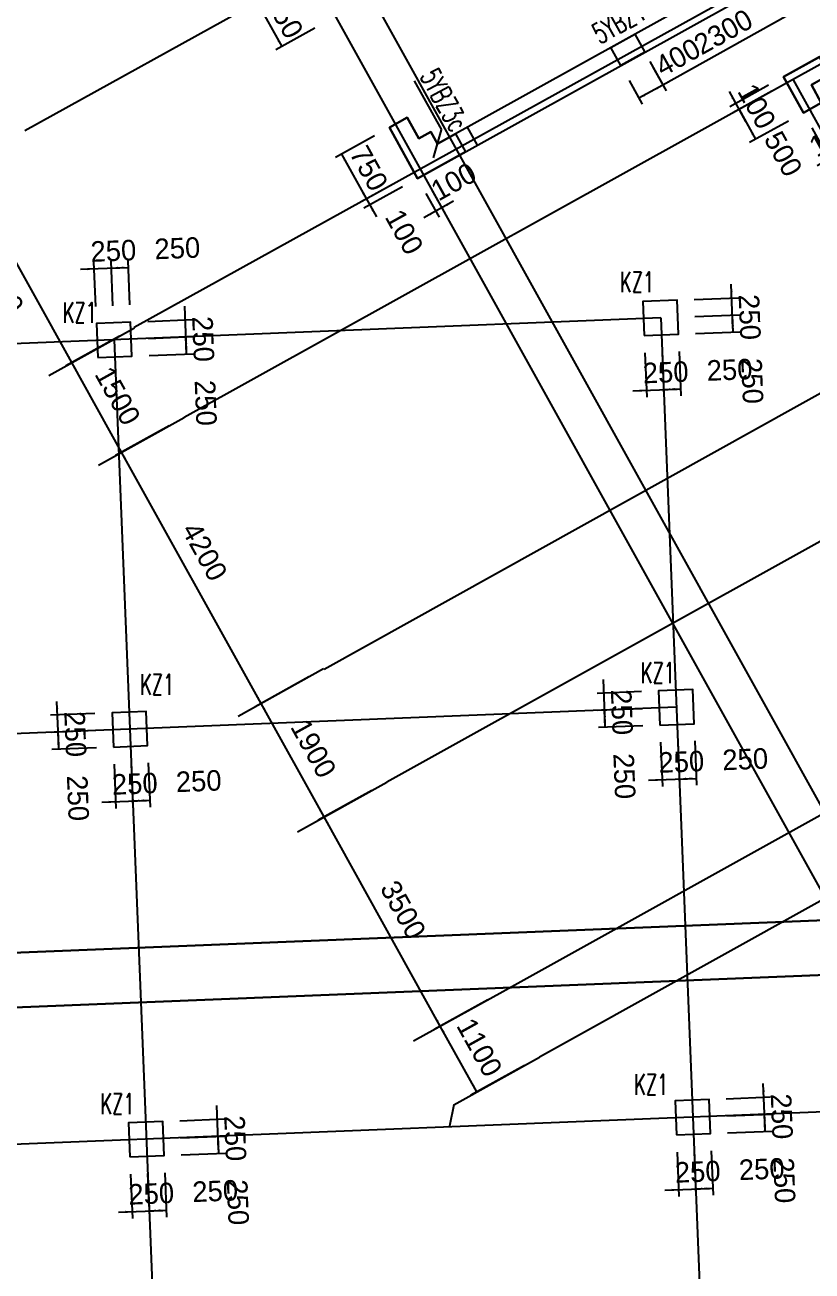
# Model space of a CAD drawing. Extents: x 387171 to 699106, y 11966 to 245688.
# Drawn here: x 496990 to 508504, y 89242 to 107467 of the extents above; entities that cross this region are included whole.
import ezdxf

# ---------------------------------------------------------------- set-up
doc = ezdxf.new("R2010")
doc.units = 0
doc.header["$LTSCALE"] = 100
doc.header["$MEASUREMENT"] = 0
doc.linetypes.add('DASHED', pattern=[19.05, 12.7, -6.35])
for name, color, linetype in [('b边缘构件', 235, 'Continuous'), ('COLU', 7, 'Continuous'), ('COLU_DASH', 9, 'DASHED'), ('DIM', 3, 'Continuous'), ('DOTE', 253, 'Continuous'), ('L-AXIS', 3, 'Continuous'), ('NUM', 7, 'Continuous'), ('wall-主楼', 2, 'Continuous'), ('Y阴影', 254, 'Continuous'), ('小尺寸', 4, 'Continuous'), ('边缘构件标注', 1, 'Continuous')]:
    doc.layers.add(name, color=color, linetype=linetype)
doc.styles.add('hztxt', font='hztxt')
doc.styles.get("Standard").update_dxf_attribs({"font": 'standard'})
doc.dimstyles.get("Standard").update_dxf_attribs({"dimtxt": 300, "dimasz": 100, "dimexe": 100, "dimexo": 250, "dimgap": 100, "dimtad": 0, "dimtoh": 1, "dimdec": 0, "dimdsep": 46, "dimcen": 0.09, "dimclrt": 7, "dimadec": 0, "dimazin": 0, "dimtfac": 1, "dimtdec": 4, "dimtofl": 0, "dimtmove": 0, "dimatfit": 3, "dimfxl": 1, "dimtolj": 1, "dimtzin": 0, "dimarcsym": 0})

# ---------------------------------------------------------------- blocks, each defined once
blk = doc.blocks.new('*D1880')
at = {"layer": 'L-AXIS', "color": 0, "linetype": 'ByBlock', "lineweight": -2}
for p, q in [((503763, 93211), (502978, 92776)), ((503600, 91863), (503066, 92824)), ((504297, 92250), (503512, 91814))]:
    blk.add_line(p, q, dxfattribs=at)
for points in [[(503066, 92824), (503129, 92745), (503100, 92729)], [(503600, 91863), (503537, 91942), (503566, 91958)]]:
    blk.add_solid(points, dxfattribs=at)
at = {"layer": 'L-AXIS', "color": 7, "linetype": 'Continuous', "lineweight": -2, "insert": (503639, 92513), "char_height": 300, "width": 685, "attachment_point": 5, "rotation": 299.0454, "style": 'hztxt'}
blk.add_mtext('1100', dxfattribs=at)
blk = doc.blocks.new('*D3686')
at = {"layer": 'L-AXIS', "color": 0, "linetype": 'ByBlock', "lineweight": -2}
for p, q in [((496772, 105800), (495987, 105365)), ((497677, 102528), (496074, 105413)), ((498374, 102915), (497589, 102480))]:
    blk.add_line(p, q, dxfattribs=at)
for points in [[(496074, 105413), (496138, 105334), (496108, 105318)], [(497677, 102528), (497614, 102608), (497643, 102624)]]:
    blk.add_solid(points, dxfattribs=at)
at = {"layer": 'L-AXIS', "color": 7, "linetype": 'Continuous', "lineweight": -2, "insert": (496642, 103670), "char_height": 300, "width": 780, "attachment_point": 5, "rotation": 299.0454, "style": 'hztxt'}
blk.add_mtext('3300', dxfattribs=at)
blk = doc.blocks.new('*D3222')
at = {"layer": 'L-AXIS', "color": 0, "linetype": 'ByBlock', "lineweight": -2}
for p, q in [((502064, 96271), (501279, 95835)), ((503066, 92824), (501366, 95884)), ((503763, 93211), (502978, 92776))]:
    blk.add_line(p, q, dxfattribs=at)
for points in [[(501366, 95884), (501430, 95805), (501400, 95788)], [(503066, 92824), (503003, 92904), (503032, 92920)]]:
    blk.add_solid(points, dxfattribs=at)
at = {"layer": 'L-AXIS', "color": 7, "linetype": 'Continuous', "lineweight": -2, "insert": (502522, 94524), "char_height": 300, "width": 780, "attachment_point": 5, "rotation": 299.0454, "style": 'hztxt'}
blk.add_mtext('3500', dxfattribs=at)
blk = doc.blocks.new('*D3442')
at = {"layer": 'L-AXIS', "color": 0, "linetype": 'ByBlock', "lineweight": -2}
for p, q in [((501141, 97932), (500357, 97496)), ((501366, 95884), (500444, 97545)), ((502064, 96271), (501279, 95835))]:
    blk.add_line(p, q, dxfattribs=at)
for points in [[(500444, 97545), (500507, 97466), (500478, 97450)], [(501366, 95884), (501303, 95963), (501332, 95980)]]:
    blk.add_solid(points, dxfattribs=at)
at = {"layer": 'L-AXIS', "color": 7, "linetype": 'Continuous', "lineweight": -2, "insert": (501211, 96884), "char_height": 300, "width": 685, "attachment_point": 5, "rotation": 299.0454, "style": 'hztxt'}
blk.add_mtext('1900', dxfattribs=at)
blk = doc.blocks.new('*D3416')
at = {"layer": 'L-AXIS', "color": 0, "linetype": 'ByBlock', "lineweight": -2}
for p, q in [((499102, 101604), (498317, 101168)), ((500444, 97545), (498405, 101217)), ((501141, 97932), (500357, 97496))]:
    blk.add_line(p, q, dxfattribs=at)
for points in [[(498405, 101217), (498468, 101137), (498439, 101121)], [(500444, 97545), (500381, 97624), (500410, 97641)]]:
    blk.add_solid(points, dxfattribs=at)
at = {"layer": 'L-AXIS', "color": 7, "linetype": 'Continuous', "lineweight": -2, "insert": (499618, 99764), "char_height": 300, "width": 790, "attachment_point": 5, "rotation": 299.0454, "style": 'hztxt'}
blk.add_mtext('4200', dxfattribs=at)
blk = doc.blocks.new('*D1478')
at = {"layer": 'L-AXIS', "color": 0, "linetype": 'ByBlock', "lineweight": -2}
for p, q in [((498374, 102915), (497589, 102480)), ((498405, 101217), (497677, 102528)), ((499102, 101604), (498317, 101168))]:
    blk.add_line(p, q, dxfattribs=at)
for points in [[(497677, 102528), (497740, 102449), (497711, 102433)], [(498405, 101217), (498342, 101296), (498371, 101312)]]:
    blk.add_solid(points, dxfattribs=at)
at = {"layer": 'L-AXIS', "color": 7, "linetype": 'Continuous', "lineweight": -2, "insert": (498347, 102042), "char_height": 300, "width": 690, "attachment_point": 5, "rotation": 299.0454, "style": 'hztxt'}
blk.add_mtext('1500', dxfattribs=at)
blk = doc.blocks.new('*D824')
at = {"layer": '小尺寸', "color": 0, "linetype": 'ByBlock', "lineweight": -2}
for p, q in [((500865, 108073), (500296, 107758)), ((500384, 107806), (500748, 107151)), ((501229, 107418), (500660, 107102))]:
    blk.add_line(p, q, dxfattribs=at)
for points in [[(500384, 107806), (500447, 107727), (500418, 107711)], [(500748, 107151), (500685, 107230), (500714, 107246)]]:
    blk.add_solid(points, dxfattribs=at)
at = {"layer": '小尺寸', "color": 7, "linetype": 'Continuous', "lineweight": -2, "insert": (500784, 107600), "char_height": 300, "width": 566.67, "attachment_point": 5, "rotation": 299.0454, "style": 'hztxt'}
blk.add_mtext('750', dxfattribs=at)
blk = doc.blocks.new('*D3124')
at = {"layer": '小尺寸', "color": 0, "linetype": 'ByBlock', "lineweight": -2}
for p, q in [((502102, 105844), (501534, 105528)), ((501621, 105577), (501986, 104921)), ((502466, 105188), (501898, 104873))]:
    blk.add_line(p, q, dxfattribs=at)
for points in [[(501621, 105577), (501685, 105497), (501655, 105481)], [(501986, 104921), (501922, 105000), (501952, 105017)]]:
    blk.add_solid(points, dxfattribs=at)
at = {"layer": '小尺寸', "color": 7, "linetype": 'Continuous', "lineweight": -2, "insert": (502022, 105370), "char_height": 300, "width": 566.67, "attachment_point": 5, "rotation": 299.0454, "style": 'hztxt'}
blk.add_mtext('750', dxfattribs=at)
blk = doc.blocks.new('*D3347')
at = {"layer": '小尺寸', "color": 0, "linetype": 'ByBlock', "lineweight": -2}
for p, q in [((502466, 105188), (501898, 104873)), ((501888, 105096), (502131, 104659)), ((502515, 105101), (501947, 104785))]:
    blk.add_line(p, q, dxfattribs=at)
for points in [[(501986, 104921), (501922, 105000), (501952, 105017)], [(502034, 104834), (502097, 104754), (502068, 104738)]]:
    blk.add_solid(points, dxfattribs=at)
at = {"layer": '小尺寸', "color": 7, "linetype": 'Continuous', "lineweight": -2, "insert": (502539, 104439), "char_height": 300, "width": 476.67, "attachment_point": 5, "rotation": 299.0454, "style": 'hztxt'}
blk.add_mtext('100', dxfattribs=at)
blk = doc.blocks.new('*D4229')
at = {"layer": '小尺寸', "color": 0, "linetype": 'ByBlock', "lineweight": -2}
for p, q in [((507289, 106494), (507532, 106057)), ((507867, 106586), (507299, 106270)), ((507916, 106498), (507347, 106183))]:
    blk.add_line(p, q, dxfattribs=at)
for points in [[(507386, 106319), (507323, 106398), (507352, 106414)], [(507435, 106231), (507498, 106152), (507469, 106136)]]:
    blk.add_solid(points, dxfattribs=at)
at = {"layer": '小尺寸', "color": 7, "linetype": 'Continuous', "lineweight": -2, "insert": (507695, 106277), "char_height": 300, "width": 476.67, "attachment_point": 5, "rotation": 299.0454, "style": 'hztxt'}
blk.add_mtext('100', dxfattribs=at)
blk = doc.blocks.new('*D2342')
at = {"layer": '小尺寸', "color": 0, "linetype": 'ByBlock', "lineweight": -2}
for p, q in [((507916, 106498), (507347, 106183)), ((507435, 106231), (507677, 105794)), ((508158, 106061), (507590, 105746))]:
    blk.add_line(p, q, dxfattribs=at)
for points in [[(507435, 106231), (507498, 106152), (507469, 106136)], [(507677, 105794), (507614, 105874), (507643, 105890)]]:
    blk.add_solid(points, dxfattribs=at)
at = {"layer": '小尺寸', "color": 7, "linetype": 'Continuous', "lineweight": -2, "insert": (508082, 105581), "char_height": 300, "width": 566.67, "attachment_point": 5, "rotation": 299.0454, "style": 'hztxt'}
blk.add_mtext('500', dxfattribs=at)
blk = doc.blocks.new('*D2570')
at = {"layer": '小尺寸', "color": 0, "linetype": 'ByBlock', "lineweight": -2}
for p, q in [((508498, 105964), (508800, 105421)), ((508666, 105867), (508887, 105470)), ((508576, 105411), (509014, 105654))]:
    blk.add_line(p, q, dxfattribs=at)
for points in [[(508839, 105557), (508918, 105620), (508934, 105591)], [(508751, 105508), (508672, 105445), (508656, 105474)]]:
    blk.add_solid(points, dxfattribs=at)
at = {"layer": '小尺寸', "color": 7, "linetype": 'Continuous', "lineweight": -2, "insert": (508793, 105817), "char_height": 300, "width": 476.67, "attachment_point": 5, "rotation": 29.0454, "style": 'hztxt'}
blk.add_mtext('100', dxfattribs=at)
blk = doc.blocks.new('*D4145')
at = {"layer": '小尺寸', "color": 0, "linetype": 'ByBlock', "lineweight": -2}
for p, q in [((502855, 105004), (503048, 104656)), ((502942, 105052), (503135, 104704)), ((503261, 104889), (502825, 104646))]:
    blk.add_line(p, q, dxfattribs=at)
for points in [[(503087, 104792), (503166, 104855), (503182, 104826)], [(502999, 104743), (502920, 104680), (502904, 104709)]]:
    blk.add_solid(points, dxfattribs=at)
at = {"layer": '小尺寸', "color": 7, "linetype": 'Continuous', "lineweight": -2, "insert": (503261, 105174), "char_height": 300, "width": 476.67, "attachment_point": 5, "rotation": 29.0454, "style": 'hztxt'}
blk.add_mtext('100', dxfattribs=at)
blk = doc.blocks.new('*D2782')
at = {"layer": '小尺寸', "color": 0, "linetype": 'ByBlock', "lineweight": -2}
for p, q in [((508143, 108046), (508381, 107617)), ((508332, 107705), (506322, 106588)), ((506132, 106930), (506370, 106501))]:
    blk.add_line(p, q, dxfattribs=at)
for points in [[(508332, 107705), (508253, 107642), (508237, 107671)], [(506322, 106588), (506401, 106651), (506417, 106622)]]:
    blk.add_solid(points, dxfattribs=at)
at = {"layer": '小尺寸', "color": 7, "linetype": 'Continuous', "lineweight": -2, "insert": (507206, 107365), "char_height": 300, "width": 780, "attachment_point": 5, "rotation": 29.0454, "style": 'hztxt'}
blk.add_mtext('2300', dxfattribs=at)
blk = doc.blocks.new('*D3011')
at = {"layer": '小尺寸', "color": 0, "linetype": 'ByBlock', "lineweight": -2}
for p, q in [((506177, 106849), (506370, 106501)), ((505828, 106654), (506021, 106307)), ((506322, 106588), (505972, 106394))]:
    blk.add_line(p, q, dxfattribs=at)
for points in [[(505972, 106394), (506052, 106457), (506068, 106428)], [(506322, 106588), (506243, 106525), (506226, 106554)]]:
    blk.add_solid(points, dxfattribs=at)
at = {"layer": '小尺寸', "color": 7, "linetype": 'Continuous', "lineweight": -2, "insert": (506540, 106995), "char_height": 300, "width": 576.67, "attachment_point": 5, "rotation": 29.0454, "style": 'hztxt'}
blk.add_mtext('400', dxfattribs=at)
blk = doc.blocks.new('*D4150')
at = {"layer": 'DIM', "color": 0, "linetype": 'ByBlock', "lineweight": -2}
for p, q in [((506060, 102673), (506086, 102023)), ((506310, 102683), (506336, 102033)), ((505882, 102115), (506532, 102141))]:
    blk.add_line(p, q, dxfattribs=at)
for points in [[(506082, 102123), (505983, 102103), (505981, 102136)], [(506332, 102133), (506431, 102154), (506432, 102121)]]:
    blk.add_solid(points, dxfattribs=at)
at = {"layer": 'DIM', "color": 7, "linetype": 'Continuous', "lineweight": -2, "insert": (506362, 102385), "char_height": 300, "width": 566.67, "attachment_point": 5, "rotation": 2.2988, "style": 'hztxt'}
blk.add_mtext('250', dxfattribs=at)
blk = doc.blocks.new('*D17')
at = {"layer": 'DIM', "color": 0, "linetype": 'ByBlock', "lineweight": -2}
for p, q in [((506310, 102683), (506336, 102033)), ((506560, 102693), (506586, 102043)), ((506332, 102133), (506582, 102143))]:
    blk.add_line(p, q, dxfattribs=at)
for points in [[(506332, 102133), (506431, 102154), (506432, 102121)], [(506582, 102143), (506482, 102123), (506481, 102156)]]:
    blk.add_solid(points, dxfattribs=at)
at = {"layer": 'DIM', "color": 7, "linetype": 'Continuous', "lineweight": -2, "insert": (507297, 102422), "char_height": 300, "width": 566.67, "attachment_point": 5, "rotation": 2.2988, "style": 'hztxt'}
blk.add_mtext('250', dxfattribs=at)
blk = doc.blocks.new('*D495')
at = {"layer": 'DIM', "color": 0, "linetype": 'ByBlock', "lineweight": -2}
for p, q in [((506789, 103202), (507439, 103229)), ((507349, 102975), (507339, 103225)), ((506799, 102953), (507449, 102979))]:
    blk.add_line(p, q, dxfattribs=at)
for points in [[(507339, 103225), (507359, 103125), (507326, 103124)], [(507349, 102975), (507328, 103074), (507361, 103075)]]:
    blk.add_solid(points, dxfattribs=at)
at = {"layer": 'DIM', "color": 7, "linetype": 'Continuous', "lineweight": -2, "insert": (507628, 102259), "char_height": 300, "width": 566.67, "attachment_point": 5, "rotation": 272.2988, "style": 'hztxt'}
blk.add_mtext('250', dxfattribs=at)
blk = doc.blocks.new('*D752')
at = {"layer": 'DIM', "color": 0, "linetype": 'ByBlock', "lineweight": -2}
for p, q in [((507347, 103025), (507321, 103674)), ((506779, 103452), (507429, 103478)), ((506789, 103202), (507439, 103229))]:
    blk.add_line(p, q, dxfattribs=at)
for points in [[(507329, 103474), (507308, 103574), (507341, 103575)], [(507339, 103225), (507359, 103125), (507326, 103124)]]:
    blk.add_solid(points, dxfattribs=at)
at = {"layer": 'DIM', "color": 7, "linetype": 'Continuous', "lineweight": -2, "insert": (507590, 103194), "char_height": 300, "width": 566.67, "attachment_point": 5, "rotation": 272.2988, "style": 'hztxt'}
blk.add_mtext('250', dxfattribs=at)
blk = doc.blocks.new('*D3205')
at = {"layer": 'DIM', "color": 0, "linetype": 'ByBlock', "lineweight": -2}
for p, q in [((497804, 103893), (498454, 103919)), ((498026, 103351), (498000, 104001)), ((498276, 103361), (498250, 104011))]:
    blk.add_line(p, q, dxfattribs=at)
for points in [[(498004, 103901), (497905, 103880), (497904, 103913)], [(498254, 103911), (498353, 103931), (498355, 103898)]]:
    blk.add_solid(points, dxfattribs=at)
at = {"layer": 'DIM', "color": 7, "linetype": 'Continuous', "lineweight": -2, "insert": (498284, 104162), "char_height": 300, "width": 566.67, "attachment_point": 5, "rotation": 2.2988, "style": 'hztxt'}
blk.add_mtext('250', dxfattribs=at)
blk = doc.blocks.new('*D3175')
at = {"layer": 'DIM', "color": 0, "linetype": 'ByBlock', "lineweight": -2}
for p, q in [((498276, 103361), (498250, 104011)), ((498254, 103911), (498504, 103921)), ((498526, 103371), (498500, 104021))]:
    blk.add_line(p, q, dxfattribs=at)
for points in [[(498254, 103911), (498353, 103931), (498355, 103898)], [(498504, 103921), (498405, 103900), (498403, 103933)]]:
    blk.add_solid(points, dxfattribs=at)
at = {"layer": 'DIM', "color": 7, "linetype": 'Continuous', "lineweight": -2, "insert": (499220, 104200), "char_height": 300, "width": 566.67, "attachment_point": 5, "rotation": 2.2988, "style": 'hztxt'}
blk.add_mtext('250', dxfattribs=at)
blk = doc.blocks.new('*D3379')
at = {"layer": 'DIM', "color": 0, "linetype": 'ByBlock', "lineweight": -2}
for p, q in [((498796, 102882), (499445, 102908)), ((499355, 102654), (499345, 102904)), ((498806, 102632), (499455, 102658))]:
    blk.add_line(p, q, dxfattribs=at)
for points in [[(499345, 102904), (499366, 102804), (499333, 102803)], [(499355, 102654), (499335, 102753), (499368, 102754)]]:
    blk.add_solid(points, dxfattribs=at)
at = {"layer": 'DIM', "color": 7, "linetype": 'Continuous', "lineweight": -2, "insert": (499634, 101938), "char_height": 300, "width": 566.67, "attachment_point": 5, "rotation": 272.2988, "style": 'hztxt'}
blk.add_mtext('250', dxfattribs=at)
blk = doc.blocks.new('*D3623')
at = {"layer": 'DIM', "color": 0, "linetype": 'ByBlock', "lineweight": -2}
for p, q in [((499353, 102704), (499327, 103353)), ((498786, 103131), (499435, 103157)), ((498796, 102882), (499445, 102908))]:
    blk.add_line(p, q, dxfattribs=at)
for points in [[(499335, 103153), (499315, 103253), (499348, 103254)], [(499345, 102904), (499366, 102804), (499333, 102803)]]:
    blk.add_solid(points, dxfattribs=at)
at = {"layer": 'DIM', "color": 7, "linetype": 'Continuous', "lineweight": -2, "insert": (499597, 102873), "char_height": 300, "width": 566.67, "attachment_point": 5, "rotation": 272.2988, "style": 'hztxt'}
blk.add_mtext('250', dxfattribs=at)
blk = doc.blocks.new('*D2679')
at = {"layer": 'DIM', "color": 0, "linetype": 'ByBlock', "lineweight": -2}
for p, q in [((506289, 96977), (506315, 96328)), ((506538, 96987), (506564, 96338)), ((506111, 96420), (506760, 96446))]:
    blk.add_line(p, q, dxfattribs=at)
for points in [[(506311, 96428), (506211, 96407), (506210, 96440)], [(506560, 96438), (506660, 96459), (506661, 96425)]]:
    blk.add_solid(points, dxfattribs=at)
at = {"layer": 'DIM', "color": 7, "linetype": 'Continuous', "lineweight": -2, "insert": (506591, 96689), "char_height": 300, "width": 566.67, "attachment_point": 5, "rotation": 2.2988, "style": 'hztxt'}
blk.add_mtext('250', dxfattribs=at)
blk = doc.blocks.new('*D3688')
at = {"layer": 'DIM', "color": 0, "linetype": 'ByBlock', "lineweight": -2}
for p, q in [((506538, 96987), (506564, 96338)), ((506788, 96997), (506814, 96348)), ((506560, 96438), (506810, 96448))]:
    blk.add_line(p, q, dxfattribs=at)
for points in [[(506560, 96438), (506660, 96459), (506661, 96425)], [(506810, 96448), (506711, 96427), (506710, 96461)]]:
    blk.add_solid(points, dxfattribs=at)
at = {"layer": 'DIM', "color": 7, "linetype": 'Continuous', "lineweight": -2, "insert": (507526, 96727), "char_height": 300, "width": 566.67, "attachment_point": 5, "rotation": 2.2988, "style": 'hztxt'}
blk.add_mtext('250', dxfattribs=at)
blk = doc.blocks.new('*D3915')
at = {"layer": 'DIM', "color": 0, "linetype": 'ByBlock', "lineweight": -2}
for p, q in [((506019, 97467), (505369, 97441)), ((505479, 97195), (505469, 97445)), ((506029, 97217), (505379, 97191))]:
    blk.add_line(p, q, dxfattribs=at)
for points in [[(505469, 97445), (505490, 97346), (505457, 97344)], [(505479, 97195), (505459, 97294), (505492, 97296)]]:
    blk.add_solid(points, dxfattribs=at)
at = {"layer": 'DIM', "color": 7, "linetype": 'Continuous', "lineweight": -2, "insert": (505758, 96479), "char_height": 300, "width": 566.67, "attachment_point": 5, "rotation": 272.2988, "style": 'hztxt'}
blk.add_mtext('250', dxfattribs=at)
blk = doc.blocks.new('*D1999')
at = {"layer": 'DIM', "color": 0, "linetype": 'ByBlock', "lineweight": -2}
for p, q in [((505477, 97245), (505451, 97895)), ((506009, 97717), (505359, 97691)), ((506019, 97467), (505369, 97441))]:
    blk.add_line(p, q, dxfattribs=at)
for points in [[(505459, 97695), (505438, 97794), (505472, 97795)], [(505469, 97445), (505490, 97346), (505457, 97344)]]:
    blk.add_solid(points, dxfattribs=at)
at = {"layer": 'DIM', "color": 7, "linetype": 'Continuous', "lineweight": -2, "insert": (505721, 97415), "char_height": 300, "width": 566.67, "attachment_point": 5, "rotation": 272.2988, "style": 'hztxt'}
blk.add_mtext('250', dxfattribs=at)
blk = doc.blocks.new('*D1975')
at = {"layer": 'DIM', "color": 0, "linetype": 'ByBlock', "lineweight": -2}
for p, q in [((498295, 96657), (498321, 96007)), ((498545, 96667), (498571, 96017)), ((498117, 96099), (498767, 96125))]:
    blk.add_line(p, q, dxfattribs=at)
for points in [[(498317, 96107), (498218, 96086), (498216, 96120)], [(498567, 96117), (498666, 96138), (498667, 96104)]]:
    blk.add_solid(points, dxfattribs=at)
at = {"layer": 'DIM', "color": 7, "linetype": 'Continuous', "lineweight": -2, "insert": (498597, 96368), "char_height": 300, "width": 566.67, "attachment_point": 5, "rotation": 2.2988, "style": 'hztxt'}
blk.add_mtext('250', dxfattribs=at)
blk = doc.blocks.new('*D2186')
at = {"layer": 'DIM', "color": 0, "linetype": 'ByBlock', "lineweight": -2}
for p, q in [((498545, 96667), (498571, 96017)), ((498795, 96677), (498821, 96027)), ((498567, 96117), (498817, 96127))]:
    blk.add_line(p, q, dxfattribs=at)
for points in [[(498567, 96117), (498666, 96138), (498667, 96104)], [(498817, 96127), (498717, 96106), (498716, 96140)]]:
    blk.add_solid(points, dxfattribs=at)
at = {"layer": 'DIM', "color": 7, "linetype": 'Continuous', "lineweight": -2, "insert": (499532, 96406), "char_height": 300, "width": 566.67, "attachment_point": 5, "rotation": 2.2988, "style": 'hztxt'}
blk.add_mtext('250', dxfattribs=at)
blk = doc.blocks.new('*D2423')
at = {"layer": 'DIM', "color": 0, "linetype": 'ByBlock', "lineweight": -2}
for p, q in [((498025, 97146), (497376, 97120)), ((497486, 96874), (497476, 97124)), ((498035, 96896), (497386, 96870))]:
    blk.add_line(p, q, dxfattribs=at)
for points in [[(497476, 97124), (497496, 97025), (497463, 97023)], [(497486, 96874), (497465, 96973), (497498, 96975)]]:
    blk.add_solid(points, dxfattribs=at)
at = {"layer": 'DIM', "color": 7, "linetype": 'Continuous', "lineweight": -2, "insert": (497765, 96158), "char_height": 300, "width": 566.67, "attachment_point": 5, "rotation": 272.2988, "style": 'hztxt'}
blk.add_mtext('250', dxfattribs=at)
blk = doc.blocks.new('*D2904')
at = {"layer": 'DIM', "color": 0, "linetype": 'ByBlock', "lineweight": -2}
for p, q in [((497484, 96924), (497458, 97574)), ((498015, 97396), (497366, 97370)), ((498025, 97146), (497376, 97120))]:
    blk.add_line(p, q, dxfattribs=at)
for points in [[(497466, 97374), (497445, 97473), (497478, 97474)], [(497476, 97124), (497496, 97025), (497463, 97023)]]:
    blk.add_solid(points, dxfattribs=at)
at = {"layer": 'DIM', "color": 7, "linetype": 'Continuous', "lineweight": -2, "insert": (497727, 97094), "char_height": 300, "width": 566.67, "attachment_point": 5, "rotation": 272.2988, "style": 'hztxt'}
blk.add_mtext('250', dxfattribs=at)
blk = doc.blocks.new('*D550')
at = {"layer": 'DIM', "color": 0, "linetype": 'ByBlock', "lineweight": -2}
for p, q in [((506529, 90982), (506555, 90333)), ((506779, 90992), (506805, 90343)), ((506351, 90425), (507001, 90451))]:
    blk.add_line(p, q, dxfattribs=at)
for points in [[(506551, 90433), (506452, 90412), (506451, 90445)], [(506801, 90443), (506900, 90463), (506902, 90430)]]:
    blk.add_solid(points, dxfattribs=at)
at = {"layer": 'DIM', "color": 7, "linetype": 'Continuous', "lineweight": -2, "insert": (506831, 90694), "char_height": 300, "width": 566.67, "attachment_point": 5, "rotation": 2.2988, "style": 'hztxt'}
blk.add_mtext('250', dxfattribs=at)
blk = doc.blocks.new('*D487')
at = {"layer": 'DIM', "color": 0, "linetype": 'ByBlock', "lineweight": -2}
for p, q in [((506779, 90992), (506805, 90343)), ((507029, 91002), (507055, 90353)), ((506801, 90443), (507051, 90453))]:
    blk.add_line(p, q, dxfattribs=at)
for points in [[(506801, 90443), (506900, 90463), (506902, 90430)], [(507051, 90453), (506952, 90432), (506950, 90465)]]:
    blk.add_solid(points, dxfattribs=at)
at = {"layer": 'DIM', "color": 7, "linetype": 'Continuous', "lineweight": -2, "insert": (507767, 90732), "char_height": 300, "width": 566.67, "attachment_point": 5, "rotation": 2.2988, "style": 'hztxt'}
blk.add_mtext('250', dxfattribs=at)
blk = doc.blocks.new('*D3003')
at = {"layer": 'DIM', "color": 0, "linetype": 'ByBlock', "lineweight": -2}
for p, q in [((507259, 91512), (507908, 91538)), ((507818, 91284), (507808, 91534)), ((507269, 91262), (507918, 91288))]:
    blk.add_line(p, q, dxfattribs=at)
for points in [[(507808, 91534), (507829, 91435), (507795, 91433)], [(507818, 91284), (507797, 91383), (507831, 91385)]]:
    blk.add_solid(points, dxfattribs=at)
at = {"layer": 'DIM', "color": 7, "linetype": 'Continuous', "lineweight": -2, "insert": (508097, 90568), "char_height": 300, "width": 566.67, "attachment_point": 5, "rotation": 272.2988, "style": 'hztxt'}
blk.add_mtext('250', dxfattribs=at)
blk = doc.blocks.new('*D3193')
at = {"layer": 'DIM', "color": 0, "linetype": 'ByBlock', "lineweight": -2}
for p, q in [((507816, 91334), (507790, 91984)), ((507249, 91762), (507898, 91788)), ((507259, 91512), (507908, 91538))]:
    blk.add_line(p, q, dxfattribs=at)
for points in [[(507798, 91784), (507777, 91883), (507811, 91884)], [(507808, 91534), (507829, 91435), (507795, 91433)]]:
    blk.add_solid(points, dxfattribs=at)
at = {"layer": 'DIM', "color": 7, "linetype": 'Continuous', "lineweight": -2, "insert": (508060, 91504), "char_height": 300, "width": 566.67, "attachment_point": 5, "rotation": 272.2988, "style": 'hztxt'}
blk.add_mtext('250', dxfattribs=at)
blk = doc.blocks.new('*D1181')
at = {"layer": 'DIM', "color": 0, "linetype": 'ByBlock', "lineweight": -2}
for p, q in [((498536, 90661), (498562, 90012)), ((498785, 90671), (498812, 90022)), ((498358, 90104), (499007, 90130))]:
    blk.add_line(p, q, dxfattribs=at)
for points in [[(498558, 90112), (498458, 90091), (498457, 90124)], [(498808, 90122), (498907, 90142), (498908, 90109)]]:
    blk.add_solid(points, dxfattribs=at)
at = {"layer": 'DIM', "color": 7, "linetype": 'Continuous', "lineweight": -2, "insert": (498838, 90373), "char_height": 300, "width": 566.67, "attachment_point": 5, "rotation": 2.2988, "style": 'hztxt'}
blk.add_mtext('250', dxfattribs=at)
blk = doc.blocks.new('*D1105')
at = {"layer": 'DIM', "color": 0, "linetype": 'ByBlock', "lineweight": -2}
for p, q in [((498785, 90671), (498812, 90022)), ((499035, 90681), (499061, 90032)), ((498808, 90122), (499057, 90132))]:
    blk.add_line(p, q, dxfattribs=at)
for points in [[(498808, 90122), (498907, 90142), (498908, 90109)], [(499057, 90132), (498958, 90111), (498957, 90144)]]:
    blk.add_solid(points, dxfattribs=at)
at = {"layer": 'DIM', "color": 7, "linetype": 'Continuous', "lineweight": -2, "insert": (499773, 90411), "char_height": 300, "width": 566.67, "attachment_point": 5, "rotation": 2.2988, "style": 'hztxt'}
blk.add_mtext('250', dxfattribs=at)
blk = doc.blocks.new('*D1373')
at = {"layer": 'DIM', "color": 0, "linetype": 'ByBlock', "lineweight": -2}
for p, q in [((499265, 91191), (499914, 91217)), ((499825, 90963), (499815, 91213)), ((499275, 90941), (499925, 90967))]:
    blk.add_line(p, q, dxfattribs=at)
for points in [[(499815, 91213), (499835, 91114), (499802, 91112)], [(499825, 90963), (499804, 91063), (499837, 91064)]]:
    blk.add_solid(points, dxfattribs=at)
at = {"layer": 'DIM', "color": 7, "linetype": 'Continuous', "lineweight": -2, "insert": (500104, 90247), "char_height": 300, "width": 566.67, "attachment_point": 5, "rotation": 272.2988, "style": 'hztxt'}
blk.add_mtext('250', dxfattribs=at)
blk = doc.blocks.new('*D1580')
at = {"layer": 'DIM', "color": 0, "linetype": 'ByBlock', "lineweight": -2}
for p, q in [((499823, 91013), (499797, 91663)), ((499255, 91441), (499904, 91467)), ((499265, 91191), (499914, 91217))]:
    blk.add_line(p, q, dxfattribs=at)
for points in [[(499805, 91463), (499784, 91562), (499817, 91563)], [(499815, 91213), (499835, 91114), (499802, 91112)]]:
    blk.add_solid(points, dxfattribs=at)
at = {"layer": 'DIM', "color": 7, "linetype": 'Continuous', "lineweight": -2, "insert": (500066, 91183), "char_height": 300, "width": 566.67, "attachment_point": 5, "rotation": 272.2988, "style": 'hztxt'}
blk.add_mtext('250', dxfattribs=at)
blk = doc.blocks.new('后浇带现场')
at = {"color": 6, "lineweight": 30}
for points in [[(662200, 674230), (718557, 674230), (718557, 624270), (707583, 624270), (707286, 620897), (700215, 616964), (698139, 620873), (664797, 619534)], [(662200, 673430), (717757, 673430), (717757, 625070), (706851, 625070), (706526, 621390), (700538, 618060), (698609, 621692), (664765, 620333)]]:
    blk.add_lwpolyline(points, dxfattribs=at)

msp = doc.modelspace()

# ---------------------------------------------------------------- hatches: boundary and pattern name
at = {"layer": 'Y阴影'}
h = msp.add_hatch(dxfattribs=at)
h.set_pattern_fill('ANSI31', color=256, scale=25, angle=-60.95463, style=0)
h.set_pattern_definition([])
h.paths.add_polyline_path([(505910.2, 107329.6), (506055.9, 107067.3), (505706.2, 106873.1), (505560.5, 107135.4)], flags=0)
h = msp.add_hatch(dxfattribs=at)
h.set_pattern_fill('ANSI31', color=256, scale=25, angle=-60.95463, style=0)
h.set_pattern_definition([])
h.paths.add_polyline_path([(508610.1, 106998.6), (508085.5, 106707.3), (508376.8, 106182.7), (508639.1, 106328.4), (508493.4, 106590.7), (508755.7, 106736.3)], flags=0)
h = msp.add_hatch(dxfattribs=at)
h.set_pattern_fill('ANSI31', color=256, scale=25, angle=-60.95463, style=0)
h.set_pattern_definition([])
h.paths.add_polyline_path([(503432.9, 105610.5), (502733.5, 105222.1), (502320.8, 105965.2), (502583.1, 106110.8), (502753, 105804.9), (502927.9, 105902), (503025, 105727.1), (503287.2, 105872.8)], flags=0)

# ---------------------------------------------------------------- linework, layer by layer
at = {"layer": 'b边缘构件'}
for points in [[(505910.2, 107329.6), (506055.9, 107067.3), (505706.2, 106873.1), (505560.5, 107135.4)], [(503432.9, 105610.5), (502733.5, 105222.1), (502320.8, 105965.2), (502583.1, 106110.8), (502753, 105804.9), (502927.9, 105902), (503025, 105727.1), (503287.2, 105872.8)]]:
    msp.add_lwpolyline(points, close=True, dxfattribs=at)
msp.add_lwpolyline([(508610.1, 106998.6), (508085.5, 106707.3), (508376.8, 106182.7), (508639.1, 106328.4), (508493.4, 106590.7), (508755.7, 106736.3), (508610.1, 106998.6)], dxfattribs=at)
at = {"layer": 'COLU'}
for points in [[(506049.9, 102922.6), (506549.5, 102942.7), (506529.4, 103442.3), (506029.8, 103422.2)], [(498056.3, 102601.7), (498555.9, 102621.8), (498535.9, 103121.4), (498036.3, 103101.3)], [(506278.5, 97227.2), (506778.1, 97247.2), (506758.1, 97746.8), (506258.5, 97726.8)], [(498285, 96906.3), (498784.6, 96926.4), (498764.5, 97426), (498264.9, 97405.9)], [(506519.2, 91232), (507018.8, 91252.1), (506998.7, 91751.7), (506499.1, 91731.6)], [(498525.6, 90911.1), (499025.2, 90931.2), (499005.2, 91430.8), (498505.6, 91410.7)]]:
    msp.add_lwpolyline(points, close=True, dxfattribs=at)
at = {"layer": 'COLU_DASH'}
msp.add_line((503607.7, 105707.6), (503462.1, 105969.9), dxfattribs=at)
at = {"layer": 'DOTE'}
for p, q in [((497033.9, 116927), (509488.9, 94499.5)), ((523339.4, 115064.1), (499320.8, 101725.4)), ((526300.9, 109731.2), (502282.3, 96392.6)), ((496990.4, 105921.8), (502481.6, 108971.3)), ((508021.3, 108264.7), (498590.6, 103040.2)), ((501175.5, 108233.4), (508959.5, 94217)), ((517343.2, 106926.9), (501366.6, 98041.5)), ((508225.2, 106661.7), (513685.2, 96829.9)), ((528534.2, 105709.7), (504515.6, 92371.1)), ((506289.7, 103182.4), (479713.7, 102115.6)), ((506289.7, 103182.4), (508462.7, 49050.6)), ((498296.1, 102861.5), (500469.1, 48729.7)), ((503981.6, 93332.8), (518652.3, 101480.1)), ((506518.3, 97487), (479942.3, 96420.2)), ((513155.7, 91748.6), (480182.9, 90425))]:
    msp.add_line(p, q, dxfattribs=at)
at = {"layer": 'L-AXIS'}
for p, q in [((497339.7, 102341.1), (498592.5, 103036.8)), ((498068, 101029.7), (499320.8, 101725.4)), ((500107.1, 97357.9), (501359.9, 98053.7)), ((500976.8, 95667.6), (502282.3, 96392.6)), ((502676, 92607.8), (503981.6, 93332.8)), ((503262.8, 91675.4), (504515.6, 92371.1)), ((503262.8, 91675.4), (503198.3, 91360))]:
    msp.add_line(p, q, dxfattribs=at)
at = {"layer": 'wall-主楼'}
for points in [[(506910.8, 110058.4), (507833.3, 108397.4), (503025, 105727.1), (502927.9, 105902), (502753, 105804.9), (502583.1, 106110.8), (502320.8, 105965.2), (502733.5, 105222.1), (508241.2, 108280.7), (507173.1, 110204.1)], [(508376.8, 106182.7), (508085.5, 106707.3), (511145.3, 108406.5), (510465.6, 109630.5), (510727.9, 109776.1), (511553.3, 108289.9), (508493.4, 106590.7), (508639.1, 106328.4)]]:
    msp.add_lwpolyline(points, close=True, dxfattribs=at)
at = {"layer": '边缘构件标注', "color": 200}
for p in [(502683.8, 106650.4), (502966.6, 105523.1)]:
    msp.add_line(p, (503083.3, 105931.1), dxfattribs=at)

# ---------------------------------------------------------------- block references
at = {"color": 3, "lineweight": 30}
msp.add_blockref('后浇带现场', (-182998.7, -527042.1), dxfattribs=at)

# ---------------------------------------------------------------- texts
at = {"layer": 'NUM', "color": 200, "width": 0.7}
for p in [(505692.7, 103556.6), (497542, 103109.1), (505997.1, 97841.5), (498674, 97671.2), (505900, 91821.3), (498093.6, 91536.8)]:
    msp.add_text('KZ1', height=300, dxfattribs=at).set_placement(p)
at = {"layer": '边缘构件标注', "color": 200, "width": 0.7}
for s, rotation, p in [('5YBZ1', 29.04537, (505399.4, 107177.5)), ('5YBZ3c ', 299.04537, (502760, 106719.1))]:
    msp.add_text(s, height=300, rotation=rotation, dxfattribs=at).set_placement(p)

# ---------------------------------------------------------------- dimensions: what is measured, and where the dimension line sits
at = {"layer": 'DIM', "color": 200}
for p1, p2, distance, picture, middle in [((498036.3, 103101.3), (498286.1, 103111.3), 800, '*D3205', (497776.3, 104141.7)), ((498286.1, 103111.3), (498535.9, 103121.4), 800, '*D3175', (498711.7, 104179.3)), ((506539.5, 103192.5), (506529.4, 103442.3), -800, '*D752', (507569.9, 103702.3)), ((498545.9, 102871.6), (498535.9, 103121.4), -800, '*D3623', (499576.3, 103381.4)), ((506549.5, 102942.7), (506539.5, 103192.5), -800, '*D495', (507607.4, 102766.9)), ((498555.9, 102621.8), (498545.9, 102871.6), -800, '*D3379', (499613.8, 102446)), ((506049.9, 102922.6), (506299.7, 102932.6), -800, '*D4150', (505854.1, 102364.3)), ((506299.7, 102932.6), (506549.5, 102942.7), -800, '*D17', (506789.5, 102401.8)), ((506268.5, 97477), (506258.5, 97726.8), 800, '*D1999', (505700.2, 97922.6)), ((498274.9, 97156.1), (498264.9, 97405.9), 800, '*D2904', (497706.6, 97601.7)), ((506278.5, 97227.2), (506268.5, 97477), 800, '*D3915', (505737.7, 96987.2)), ((498285, 96906.3), (498274.9, 97156.1), 800, '*D2423', (497744.2, 96666.3)), ((506278.5, 97227.2), (506528.3, 97237.2), -800, '*D2679', (506082.7, 96668.9)), ((506528.3, 97237.2), (506778.1, 97247.2), -800, '*D3688', (507018.1, 96706.4)), ((498285, 96906.3), (498534.8, 96916.3), -800, '*D1975', (498089.1, 96348)), ((498534.8, 96916.3), (498784.6, 96926.4), -800, '*D2186', (499024.5, 96385.5)), ((507008.8, 91501.9), (506998.7, 91751.7), -800, '*D3193', (508039.1, 92011.7)), ((499015.2, 91181), (499005.2, 91430.8), -800, '*D1580', (500045.6, 91690.8)), ((507018.8, 91252.1), (507008.8, 91501.9), -800, '*D3003', (508076.7, 91076.3)), ((499025.2, 90931.2), (499015.2, 91181), -800, '*D1373', (500083.1, 90755.4)), ((506519.2, 91232), (506769, 91242), -800, '*D550', (506323.4, 90673.7)), ((506769, 91242), (507018.8, 91252.1), -800, '*D487', (507258.8, 90711.3)), ((498525.6, 90911.1), (498775.4, 90921.2), -800, '*D1181', (498329.8, 90352.8)), ((498775.4, 90921.2), (499025.2, 90931.2), -800, '*D1105', (499265.2, 90390.4))]:
    dim = msp.add_aligned_dim(p1=p1, p2=p2, distance=distance, dimstyle='Standard', dxfattribs=at)
    dim.commit()
    dim.dimension.update_dxf_attribs({"geometry": picture, "text_midpoint": middle})
at = {"layer": 'L-AXIS'}
for base, p1, p2, picture, middle in [((496074.5, 105413.2), (498592.5, 103036.8), (496990.4, 105921.8), '*D3686', (496642.4, 103669.6)), ((497676.7, 102528.2), (499320.8, 101725.4), (498592.5, 103036.8), '*D1478', (498346.8, 102042.4)), ((498404.9, 101216.8), (501359.9, 98053.7), (499320.8, 101725.4), '*D3416', (499617.6, 99764.5)), ((500444, 97545), (502282.3, 96392.6), (501359.9, 98053.7), '*D3442', (501211.2, 96884.4)), ((501366.5, 95884), (503981.6, 93332.8), (502282.3, 96392.6), '*D3222', (502522.1, 94524)), ((503065.7, 92824.2), (504515.6, 92371.1), (503981.6, 93332.8), '*D1880', (503638.7, 92513.3))]:
    dim = msp.add_linear_dim(base=base, p1=p1, p2=p2, angle=119.04537, dimstyle='Standard', dxfattribs=at)
    dim.commit()
    dim.dimension.update_dxf_attribs({"geometry": picture, "text_midpoint": middle})
at = {"layer": '小尺寸'}
for base, p1, p2, angle, picture, middle in [((506321.9, 106588.3), (508021.3, 108264.7), (506010.9, 107148.3), 29.04537, '*D2782', (507205.7, 107365.1)), ((505972.2, 106394.1), (506055.9, 107067.2), (505706.3, 106873), 29.04537, '*D3011', (506025.7, 106709.7)), ((507434.7, 106231.5), (508085.5, 106707.3), (508134.1, 106619.9), 299.04537, '*D4229', (507506.7, 106616.8)), ((507677.4, 105794.3), (508134.1, 106619.9), (508376.8, 106182.7), 299.04537, '*D2342', (507774.6, 106134.3)), ((508838.7, 105557), (508376.8, 106182.7), (508545, 106086), 29.04537, '*D2570', (508453.4, 105628.9)), ((502999.4, 104743.2), (502820.7, 105270.5), (502733.5, 105222.1), 29.04537, '*D4145', (502921.7, 104985.9))]:
    dim = msp.add_linear_dim(base=base, p1=p1, p2=p2, angle=angle, dimstyle='Standard', dxfattribs=at)
    dim.commit()
    dim.dimension.update_dxf_attribs({"geometry": picture, "text_midpoint": middle})
for p1, p2, picture, middle in [((501083.2, 108194.7), (501447.3, 107539), '*D824', (500784.4, 107599.8)), ((502320.8, 105965.2), (502684.9, 105309.5), '*D3124', (502022, 105370.3)), ((502684.9, 105309.5), (502733.5, 105222.1), '*D3347', (502350.7, 104778.5))]:
    dim = msp.add_aligned_dim(p1=p1, p2=p2, distance=-800, dimstyle='Standard', dxfattribs=at)
    dim.commit()
    dim.dimension.update_dxf_attribs({"geometry": picture, "text_midpoint": middle})

doc.saveas('drawing.dxf')
